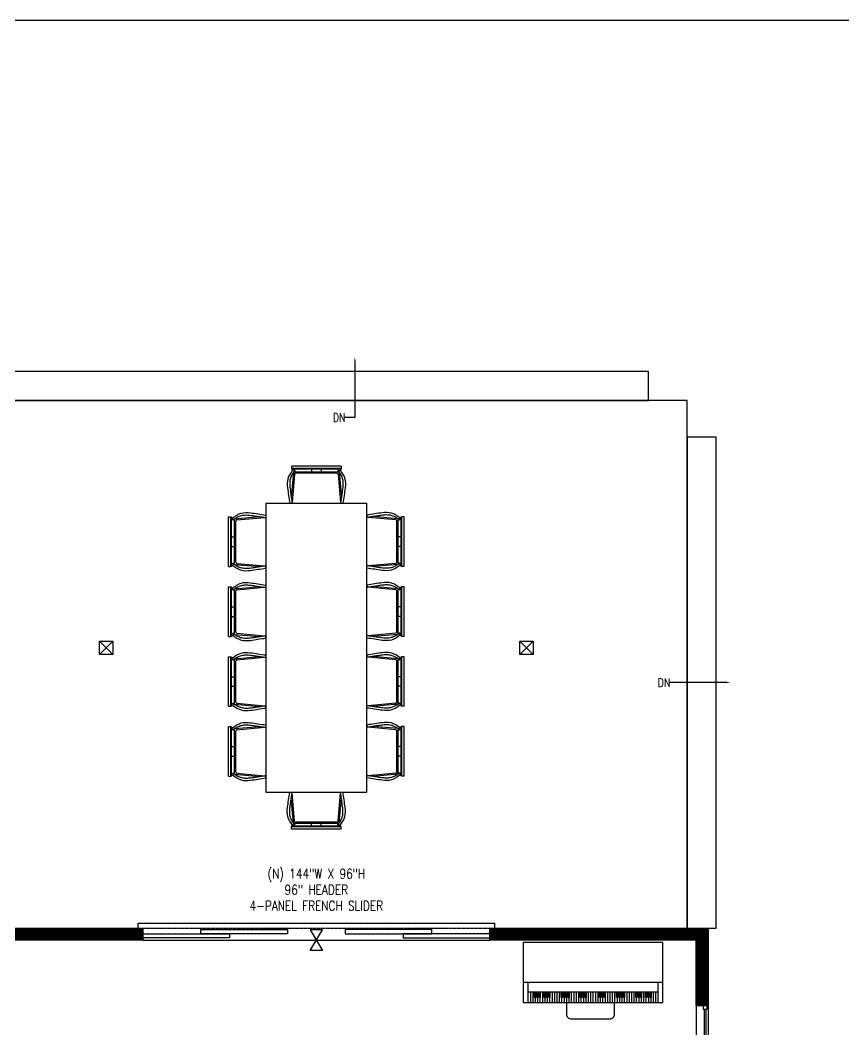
# Model space of a CAD drawing. Header units: inches. Extents: x -1 to 4116, y -71 to 1384.
# Drawn here: x 1203.1 to 1545.1, y 964.3 to 1383.9 of the extents above; entities that cross this region are included whole.
import ezdxf
from ezdxf import colors
from ezdxf.entities.mleader import LeaderData, LeaderLine
from ezdxf.math import Vec2, Vec3

# ---------------------------------------------------------------- set-up
doc = ezdxf.new("R2010")
doc.units = ezdxf.units.IN
doc.header["$MEASUREMENT"] = 0
doc.linetypes.add('HIDDEN2', pattern=[0.1875, 0.125, -0.0625])
for name, color, linetype in [('A-ANNO', 3, 'Continuous'), ('A-ANNO - NEW', 3, 'Continuous'), ('A-CLNG-HEAD', 1, 'HIDDEN2'), ('A-DOOR-NEW', 2, 'Continuous'), ('A-FLOR-SILL', 8, 'Continuous'), ('A-FURN', 8, 'Continuous'), ('A-GLAZ', 1, 'Continuous'), ('A-WALL-HTCH-F', 252, 'Continuous'), ('A-WALL-NEW', 4, 'Continuous')]:
    doc.layers.add(name, color=color, linetype=linetype)
doc.layers.add('A-FLOR-LEVL', color=2, linetype='Continuous', plot=False)
doc.styles.add('ccTXT', font='ROMANS.shx', dxfattribs={"width": 0.8})

# ---------------------------------------------------------------- blocks, each defined once
blk = doc.blocks.new('*U42')
at = {"linetype": 'ByBlock'}
blk.add_lwpolyline([(0, 0), (-36, 0), (-36, -1.75), (0, -1.75)], close=True, dxfattribs=at)
blk = doc.blocks.new('*U44')
at = {"linetype": 'ByBlock'}
blk.add_lwpolyline([(0, 0), (-36, 0), (-36, -1.75), (0, -1.75)], close=True, dxfattribs=at)
blk = doc.blocks.new('*U45')
at = {"linetype": 'ByBlock'}
blk.add_lwpolyline([(0, 0), (-36, 0), (-36, -1.75), (0, -1.75)], close=True, dxfattribs=at)
blk = doc.blocks.new('*U46')
at = {"linetype": 'ByBlock'}
blk.add_lwpolyline([(0, 0), (-36, 0), (-36, -1.75), (0, -1.75)], close=True, dxfattribs=at)
blk = doc.blocks.new('*U24')
at = {"color": 0, "linetype": 'ByBlock'}
for p, q in [((-10.3, 21.5), (10.3, 21.5)), ((-10.3, 21.5), (-10.3, 20.5)), ((10.3, 21.5), (10.3, 20.5)), ((-9.47, 18.97), (-10.39, 8.54)), ((-10.3, 20.5), (10.3, 20.5)), ((-10.3, 20.5), (-9.88, 19.76)), ((-10.16, 20.25), (10.16, 20.25)), ((-9.05, 18.06), (-10.07, 6.39)), ((-9, 19.63), (-9.88, 19.76)), ((-9.45, 19.02), (9.45, 19.02)), ((-9.26, 20.25), (-8.74, 19.02)), ((-8.55, 18.52), (8.55, 18.52)), ((-2, 20.25), (-2, 19.02)), ((2, 20.25), (2, 19.02)), ((9.26, 20.25), (8.74, 19.02)), ((9, 19.63), (9.88, 19.76)), ((9.05, 18.06), (10.07, 6.39)), ((9.47, 18.97), (10.39, 8.54)), ((10.3, 20.5), (9.88, 19.76)), ((-11.03, 6.03), (-10.04, 6.03)), ((-10.85, 2.56), (-10.58, 6.03)), ((-10.34, 2.6), (-10.1, 6.03)), ((11.03, 6.03), (10.04, 6.03)), ((10.34, 2.6), (10.1, 6.03)), ((10.85, 2.56), (10.58, 6.03)), ((-10.85, 2.56), (-11, 0.54)), ((-10.5, 0), (10.5, 0)), ((-10.34, 2.6), (-10.45, 1.04)), ((-9.96, 0.5), (9.96, 0.5)), ((10.34, 2.6), (10.45, 1.04)), ((10.85, 2.56), (11, 0.54))]:
    blk.add_line(p, q, dxfattribs=at)
for centre, start, end in [((-8.55, 18.02), 90, 174.9994), ((8.55, 18.02), 5.0006, 90), ((-10.5, 0.5), 174.9994, 270), ((-9.96, 1), 174.9994, 270), ((9.96, 1), 270, 5.0006), ((10.5, 0.5), 270, 5.0006)]:
    blk.add_arc(centre, 0.5, start, end, dxfattribs=at)
for points in [[(-9.88, 19.76), (-11.84, 16.22), (-11.96, 12.43), (-11.51, 9.29), (-11.03, 6.03)], [(9.88, 19.76), (11.84, 16.22), (11.96, 12.43), (11.51, 9.29), (11.03, 6.03)]]:
    blk.add_spline(points, degree=3, dxfattribs=at)
for points in [[(-9, 19.63), (-9.48, 19.03), (-9.62, 18.71), (-10.13, 17.96), (-10.38, 17.45), (-10.68, 16.66), (-10.78, 16.37), (-10.92, 15.79), (-10.97, 15.49), (-11.04, 14.85), (-11.06, 14.52), (-11.06, 13.51), (-11, 12.81), (-10.83, 11.42), (-10.72, 10.71), (-10.52, 9.4), (-10.42, 8.79), (-10.24, 7.58), (-10.16, 6.98), (-10.06, 6.31), (-10.05, 6.24), (-10.04, 6.03)], [(9, 19.63), (9.48, 19.03), (9.62, 18.71), (10.13, 17.96), (10.38, 17.45), (10.68, 16.66), (10.78, 16.37), (10.92, 15.79), (10.97, 15.49), (11.04, 14.85), (11.06, 14.52), (11.06, 13.51), (11, 12.81), (10.83, 11.42), (10.72, 10.71), (10.52, 9.4), (10.42, 8.79), (10.24, 7.58), (10.16, 6.98), (10.06, 6.31), (10.05, 6.24), (10.04, 6.03)]]:
    blk.add_open_spline(points, degree=3, knots=[0, 0, 0, 0, 0.905145, 0.905145, 2.715436, 2.715436, 3.735061, 3.735061, 4.821492, 4.821492, 5.907923, 5.907923, 8.080785, 8.080785, 10.253647, 10.253647, 12.08192, 12.08192, 13.910193, 13.910193, 14.110326, 14.110326, 14.110326, 14.110326], dxfattribs=at)
blk = doc.blocks.new('*U30')
blk.add_wipeout([(0, 0), (0, -42), (120, -42), (120, 0)])
blk.add_lwpolyline([(0, 0), (0, -42), (120, -42), (120, 0)], close=True)
blk = doc.blocks.new('*U83')
for p, q in [((0, 5), (48, 5)), ((0, 5), (48, 5)), ((0, 2.875), (0, 4.375)), ((0, 4.375), (1.5, 4.375)), ((1.5, 2.875), (1.5, 4.375)), ((46.5, 2.875), (46.5, 4.375)), ((48, 4.375), (46.5, 4.375)), ((48, 2.875), (48, 4.375)), ((0, 2.875), (1.5, 2.875)), ((1.5, 4), (46.5, 4)), ((1.5, 3.25), (46.5, 3.25)), ((48, 2.875), (46.5, 2.875))]:
    blk.add_line(p, q)
at = {"flags": 128}
for points in [[(0, 0), (0, 5), (0, 5), (0, 5)], [(48, 0), (48, 5), (48, 5), (48, 5)]]:
    blk.add_lwpolyline(points, dxfattribs=at)
at = {"layer": 'A-FLOR-SILL'}
blk.add_line((0, 0), (48, 0), dxfattribs=at)
at = {"layer": 'A-GLAZ', "color": 8}
blk.add_line((0, 0), (48, 0), dxfattribs=at)
blk = doc.blocks.new('*U250')
blk.add_lwpolyline([(-8, 0.5), (8, 0.5, 0.414214), (10, 2.5), (10, 14.5, 0.414214), (8, 16.5), (-8, 16.5, 0.414214), (-10, 14.5), (-10, 2.5, 0.414214)], format="xyb", close=True)
blk = doc.blocks.new('Piano-upright')
at = {"color": 0, "linetype": 'ByBlock'}
for p, q in [((29, 8.42), (-29, 8.42)), ((-27, 8.42), (-27, 0)), ((27, 8.42), (27, 0)), ((27, 4.42), (-27, 4.42)), ((-27, 4.42), (-27, 0)), ((-26, 4.42), (-26, 0)), ((-25, 4.42), (-25, 0)), ((-24.25, 2.21), (-24.25, 4.42)), ((-23.75, 2.21), (-23.75, 4.42)), ((-23.25, 2.21), (-23.25, 4.42)), ((-22.75, 2.21), (-22.75, 4.42)), ((-22.25, 2.21), (-22.25, 4.42)), ((-21.75, 2.21), (-21.75, 4.42)), ((-21, 4.42), (-21, 0)), ((-20.25, 2.21), (-20.25, 4.42)), ((-19.75, 2.21), (-19.75, 4.42)), ((-19.25, 2.21), (-19.25, 4.42)), ((-18.75, 2.21), (-18.75, 4.42)), ((-18.25, 2.21), (-18.25, 4.42)), ((-17.75, 2.21), (-17.75, 4.42)), ((-17, 4.42), (-17, 0)), ((-16, 4.42), (-16, 0)), ((-15, 4.42), (-15, 0)), ((-14, 4.42), (-14, 0)), ((-13.25, 2.21), (-13.25, 4.42)), ((-12.75, 2.21), (-12.75, 4.42)), ((-12.25, 2.21), (-12.25, 4.42)), ((-11.75, 2.21), (-11.75, 4.42)), ((-11.25, 2.21), (-11.25, 4.42)), ((-10.75, 2.21), (-10.75, 4.42)), ((-10.25, 2.21), (-10.25, 4.42)), ((-9.75, 2.21), (-9.75, 4.42)), ((-9, 4.42), (-9, 0)), ((-8, 4.42), (-8, 0)), ((-7, 4.42), (-7, 0)), ((-6, 4.42), (-6, 0)), ((-5.25, 2.21), (-5.25, 4.42)), ((-4.75, 2.21), (-4.75, 4.42)), ((-4.25, 2.21), (-4.25, 4.42)), ((-3.75, 2.21), (-3.75, 4.42)), ((-3.25, 2.21), (-3.25, 4.42)), ((-2.75, 2.21), (-2.75, 4.42)), ((-2, 4.42), (-2, 0)), ((-1, 4.42), (-1, 0)), ((0, 4.42), (0, 0)), ((1, 4.42), (1, 0)), ((2, 4.42), (2, 0)), ((2.75, 2.21), (2.75, 4.42)), ((3.25, 2.21), (3.25, 4.42)), ((3.75, 2.21), (3.75, 4.42)), ((4.25, 2.21), (4.25, 4.42)), ((4.75, 2.21), (4.75, 4.42)), ((5.25, 2.21), (5.25, 4.42)), ((6, 4.42), (6, 0)), ((7, 4.42), (7, 0)), ((8, 4.42), (8, 0)), ((9, 4.42), (9, 0)), ((9.75, 2.21), (9.75, 4.42)), ((10.25, 2.21), (10.25, 4.42)), ((10.75, 2.21), (10.75, 4.42)), ((11.25, 2.21), (11.25, 4.42)), ((11.75, 2.21), (11.75, 4.42)), ((12.25, 2.21), (12.25, 4.42)), ((12.75, 2.21), (12.75, 4.42)), ((13.25, 2.21), (13.25, 4.42)), ((14, 4.42), (14, 0)), ((15, 4.42), (15, 0)), ((16, 4.42), (16, 0)), ((17, 4.42), (17, 0)), ((17.75, 2.21), (17.75, 4.42)), ((18.25, 2.21), (18.25, 4.42)), ((18.75, 2.21), (18.75, 4.42)), ((19.25, 2.21), (19.25, 4.42)), ((19.75, 2.21), (19.75, 4.42)), ((20.25, 2.21), (20.25, 4.42)), ((21, 4.42), (21, 0)), ((21.75, 2.21), (21.75, 4.42)), ((22.25, 2.21), (22.25, 4.42)), ((22.75, 2.21), (22.75, 4.42)), ((23.25, 2.21), (23.25, 4.42)), ((23.75, 2.21), (23.75, 4.42)), ((24.25, 2.21), (24.25, 4.42)), ((25, 4.42), (25, 0)), ((26, 4.42), (26, 0)), ((-24.25, 2.21), (-23.75, 2.21)), ((-24, 2.21), (-24, 0)), ((-23.25, 2.21), (-22.75, 2.21)), ((-23, 2.21), (-23, 0)), ((-22.25, 2.21), (-21.75, 2.21)), ((-22, 2.21), (-22, 0)), ((-20.25, 2.21), (-19.75, 2.21)), ((-20, 2.21), (-20, 0)), ((-19.25, 2.21), (-18.75, 2.21)), ((-19, 2.21), (-19, 0)), ((-18.25, 2.21), (-17.75, 2.21)), ((-18, 2.21), (-18, 0)), ((-13.25, 2.21), (-12.75, 2.21)), ((-13, 2.21), (-13, 0)), ((-12.25, 2.21), (-11.75, 2.21)), ((-12, 2.21), (-12, 0)), ((-11.25, 2.21), (-10.75, 2.21)), ((-11, 2.21), (-11, 0)), ((-10.25, 2.21), (-9.75, 2.21)), ((-10, 2.21), (-10, 0)), ((-5.25, 2.21), (-4.75, 2.21)), ((-5, 2.21), (-5, 0)), ((-4.25, 2.21), (-3.75, 2.21)), ((-4, 2.21), (-4, 0)), ((-3.25, 2.21), (-2.75, 2.21)), ((-3, 2.21), (-3, 0)), ((3.25, 2.21), (2.75, 2.21)), ((3, 2.21), (3, 0)), ((4.25, 2.21), (3.75, 2.21)), ((4, 2.21), (4, 0)), ((5.25, 2.21), (4.75, 2.21)), ((5, 2.21), (5, 0)), ((10.25, 2.21), (9.75, 2.21)), ((10, 2.21), (10, 0)), ((11.25, 2.21), (10.75, 2.21)), ((11, 2.21), (11, 0)), ((12.25, 2.21), (11.75, 2.21)), ((12, 2.21), (12, 0)), ((13.25, 2.21), (12.75, 2.21)), ((13, 2.21), (13, 0)), ((18.25, 2.21), (17.75, 2.21)), ((18, 2.21), (18, 0)), ((19.25, 2.21), (18.75, 2.21)), ((19, 2.21), (19, 0)), ((20.25, 2.21), (19.75, 2.21)), ((20, 2.21), (20, 0)), ((22.25, 2.21), (21.75, 2.21)), ((22, 2.21), (22, 0)), ((23.25, 2.21), (22.75, 2.21)), ((23, 2.21), (23, 0)), ((24.25, 2.21), (23.75, 2.21)), ((24, 2.21), (24, 0))]:
    blk.add_line(p, q, dxfattribs=at)
blk.add_lwpolyline([(-29, 25), (-29, 0), (29, 0), (29, 25)], close=True, dxfattribs=at)
blk = doc.blocks.new('*U288')
at = {"layer": 'A-FLOR-SILL'}
blk.add_line((-72, 0), (72, 0), dxfattribs=at)
blk.add_lwpolyline([(-2.51, 4.32), (2.51, -4.32), (-2.51, -4.32), (2.51, 4.32)], close=True, dxfattribs=at)

msp = doc.modelspace()

# ---------------------------------------------------------------- hatches: boundary and pattern name
at = {"layer": 'A-WALL-HTCH-F'}
h = msp.add_hatch(dxfattribs=at)
h.set_pattern_fill('ANSI31', color=256)
h.set_pattern_definition([(45, (344.39756, 69.81976), (-0.088388348, 0.088388348), [])])
h.paths.add_polyline_path([(868.06377117, 1221.86544828), (844.06377117, 1221.86544828), (844.06377117, 1197.86544828), (868.06377117, 1197.86544828)])
h.paths.add_polyline_path([(864.56377117, 1201.36544828), (847.56377117, 1201.36544828), (847.56377117, 1218.36544828), (864.56377117, 1218.36544828)], flags=16)
h.paths.add_polyline_path([(1028.06377117, 1221.86544828), (1004.06377117, 1221.86544828), (1004.06377117, 1197.86544828), (1028.06377117, 1197.86544828)])
h.paths.add_polyline_path([(1007.56377117, 1218.36544828), (1024.56377117, 1218.36544828), (1024.56377117, 1201.36544828), (1007.56377117, 1201.36544828)], flags=16)
h.paths.add_polyline_path([(1188.06377117, 1221.86544828), (1164.06377117, 1221.86544828), (1164.06377117, 1197.86544828), (1188.06377117, 1197.86544828)])
h.paths.add_polyline_path([(1167.56377117, 1218.36544828), (1184.56377117, 1218.36544828), (1184.56377117, 1201.36544828), (1167.56377117, 1201.36544828)], flags=16)
h.paths.add_polyline_path([(1044.06377117, 273.86544828), (1020.06377117, 273.86544828), (1020.06377117, 249.86544828), (1044.06377117, 249.86544828)])
h.paths.add_polyline_path([(1040.56377117, 253.36544828), (1023.56377117, 253.36544828), (1023.56377117, 270.36544828), (1040.56377117, 270.36544828)], flags=16)
h.paths.add_polyline_path([(1163.31377117, 273.86544828), (1152.06377117, 273.86544828), (1152.06377117, 249.86544828), (1163.31377117, 249.86544828), (1163.31377117, 253.36544828), (1155.56377117, 253.36544828), (1155.56377117, 270.36544828), (1163.31377117, 270.36544828)])
h.paths.add_polyline_path([(856.06377117, 326.11544828), (836.31377117, 326.11544828), (836.31377117, 350.07893897), (831.31377117, 350.07893897), (831.31377117, 321.11544828), (856.06377117, 321.11544828)])
h.paths.add_polyline_path([(908.06377117, 326.11544828), (904.06377117, 326.11544828), (904.06377117, 321.11544828), (908.06377117, 321.11544828)])
h.paths.add_polyline_path([(960.06377117, 326.11544828), (956.06377117, 326.11544828), (956.06377117, 321.11544828), (960.06377117, 321.11544828)])
h.paths.add_polyline_path([(836.31377117, 460.1519576), (831.31377117, 460.1519576), (831.31377117, 374.07893897), (836.31377117, 374.07893897)])
h.paths.add_polyline_path([(1212.56377117, 504.36544828), (1167.56377117, 504.36544828), (1167.56377117, 504.86544828), (1164.06377117, 504.86544828), (1164.06377117, 501.36544828), (1166.06377117, 501.36544828), (1166.06377117, 503.63852295), (1167.56377117, 503.63852295), (1167.56377117, 501.36544828), (1204.56377117, 501.36544828), (1204.56377117, 500.86544828), (1208.06377117, 500.86544828), (1208.06377117, 501.36544828), (1212.56377117, 501.36544828)], flags=17)
h.paths.add_polyline_path([(1212.56377117, 504.86544828), (1204.56377117, 504.86544828), (1186.06377117, 504.86544828), (1186.06377117, 504.36544828), (1212.56377117, 504.36544828)], flags=16)
edge = h.paths.add_edge_path(flags=17)
edge.add_line((1212.56488726, 505.11544828), (1186.06377117, 505.11544828))
edge.add_line((1186.06377117, 505.11544828), (1186.06377117, 504.86544828))
edge.add_line((1186.06377117, 504.86544828), (1204.56377117, 504.86544828))
edge.add_line((1204.56377117, 504.86544828), (1212.56377117, 504.86544828))
edge.add_arc((1240.56377117, 504.86544828), 28, 179.4884237428, 180, ccw=False)
h.paths.add_polyline_path([(1172.56377117, 681.86544828), (1167.56377117, 681.86544828), (1167.56377117, 704.36544828), (1172.56377117, 704.36544828)], flags=16)
h.paths.add_polyline_path([(1208.06377117, 500.86544828), (1204.56377117, 500.86544828), (1204.56377117, 500.11544828), (1208.06377117, 500.11544828)], flags=17)
h.paths.add_polyline_path([(1172.81377117, 495.86544828), (1172.06377117, 495.86544828), (1172.06377117, 486.86544828), (1172.81377117, 486.86544828)], flags=17)
h.paths.add_polyline_path([(1172.81377117, 500.11544828), (1204.56377117, 500.11544828), (1204.56377117, 500.86544828), (1172.06377117, 500.86544828), (1172.06377117, 495.86544828), (1172.81377117, 495.86544828)], flags=16)
h.paths.add_polyline_path([(1172.06377117, 486.86544828), (1167.56377117, 486.86544828), (1167.56377117, 478.86544828), (1172.06377117, 478.86544828)], flags=17)
h.paths.add_polyline_path([(1172.81377117, 486.86544828), (1172.06377117, 486.86544828), (1172.06377117, 482.86544828), (1172.81377117, 482.86544828)], flags=17)
h.paths.add_polyline_path([(1172.81377117, 482.86544828), (1172.06377117, 482.86544828), (1172.06377117, 478.86544828), (1172.81377117, 478.86544828)], flags=17)
h.paths.add_polyline_path([(1167.56377117, 501.36544828), (1166.06377117, 501.36544828), (1166.06377117, 478.86544828), (1167.56377117, 478.86544828)], flags=17)
h.paths.add_polyline_path([(1166.06377117, 486.86544828), (1164.06377117, 486.86544828), (1164.06377117, 478.86544828), (1166.06377117, 478.86544828)], flags=17)
h.paths.add_polyline_path([(1164.06377117, 504.36544828), (1163.31377117, 504.36544828), (1163.31377117, 478.86544828), (1164.06377117, 478.86544828)], flags=17)
h.paths.add_polyline_path([(1166.06377117, 495.86544828), (1164.06377117, 495.86544828), (1164.06377117, 486.86544828), (1166.06377117, 486.86544828)], flags=17)
h.paths.add_polyline_path([(1166.06377117, 501.36544828), (1164.06377117, 501.36544828), (1164.06377117, 495.86544828), (1166.06377117, 495.86544828)], flags=17)
h.paths.add_polyline_path([(1172.06377117, 500.86544828), (1204.56377117, 500.86544828), (1204.56377117, 501.36544828), (1167.56377117, 501.36544828), (1167.56377117, 495.86544828), (1172.06377117, 495.86544828)], flags=17)
h.paths.add_polyline_path([(1172.06377117, 495.86544828), (1167.56377117, 495.86544828), (1167.56377117, 486.86544828), (1172.06377117, 486.86544828)], flags=17)
h.paths.add_polyline_path([(1167.56377117, 503.63852295), (1166.06377117, 503.63852295), (1166.06377117, 501.36544828), (1167.56377117, 501.36544828)], flags=16)
h.paths.add_polyline_path([(1168.31377117, 554.11544828), (1190.31377117, 554.11544828), (1190.31377117, 580.36544828), (1185.31377117, 580.36544828), (1185.31377117, 559.11544828), (1163.31377117, 559.11544828), (1163.31377117, 506.36544828), (1164.06377117, 506.36544828), (1164.06377117, 504.86544828), (1175.06377117, 504.86544828), (1175.06377117, 505.11544828), (1168.31377117, 505.11544828)], flags=17)
h.paths.add_polyline_path([(1164.06377117, 504.86544828), (1164.06377117, 506.36544828), (1163.31377117, 506.36544828), (1163.31377117, 504.36544828), (1164.06377117, 504.36544828)], flags=17)
h.paths.add_polyline_path([(1175.06377117, 504.86544828), (1167.56377117, 504.86544828), (1167.56377117, 504.36544828), (1175.06377117, 504.36544828)], flags=16)
h.paths.add_polyline_path([(1186.06377117, 504.86544828), (1175.06377117, 504.86544828), (1175.06377117, 504.36544828), (1186.06377117, 504.36544828)], flags=16)
h.paths.add_polyline_path([(1186.06377117, 505.11544828), (1175.06377117, 505.11544828), (1175.06377117, 504.86544828), (1186.06377117, 504.86544828)], flags=16)
h.paths.add_polyline_path([(1168.31377117, 418.1169859), (1168.31377117, 444.36544828), (1172.81914228, 444.36544828), (1172.81914228, 423.11544828), (1209.06377117, 423.11544828), (1209.06377117, 418.1169859)])
h.paths.add_polyline_path([(1253.06914228, 423.1169859), (1241.06377117, 423.1169859), (1241.06377117, 418.11544828), (1253.06914228, 418.11544828)])
h.paths.add_polyline_path([(1244.31377117, 398.11544828), (1249.31377117, 398.11544828), (1249.31377117, 394.1169859), (1288.81377117, 394.1169859), (1288.81377117, 398.11544828), (1293.81913633, 398.11536314), (1293.82618755, 360.6163898), (1288.8191421, 360.6163898), (1288.8191421, 389.1169859), (1244.31377117, 389.1169859)])
h.paths.add_polyline_path([(1288.81914228, 436.11544828), (1288.81914228, 423.1169859), (1285.06914228, 423.1169859), (1285.06914228, 418.1169859), (1288.81377117, 418.1169859), (1288.81377117, 403.11544828), (1293.81914228, 403.11544816), (1293.81914109, 436.11544828)])
h.paths.add_polyline_path([(1288.81914228, 441.11544828), (1288.81914228, 445.61544828), (1293.81377117, 445.61544828), (1293.81377117, 441.11544828)])
h.paths.add_polyline_path([(1336.31377117, 441.11544828), (1368.31377117, 441.11544828), (1368.31377117, 436.11544828), (1365.81377117, 436.11544828), (1365.81377117, 398.11544828), (1357.31377117, 398.11544828), (1357.31377117, 403.11544828), (1360.81377117, 403.11544828), (1360.81377117, 436.11544828), (1336.31377117, 436.11544828)])
h.paths.add_polyline_path([(1168.31377099, 325.11792741), (1288.8191421, 325.11792741), (1288.8191421, 328.6163898), (1293.81795388, 328.61630476), (1293.81795388, 319.11792741), (1168.31377099, 319.11792741)])
h.paths.add_polyline_path([(1483.81377117, 460.36544828), (1488.81377117, 460.36544828), (1488.81377117, 470.61544828), (1483.81377117, 470.61544828)])
h.paths.add_polyline_path([(1483.81377117, 561.61544828), (1488.81377117, 561.61544828), (1488.81377117, 603.61544828), (1483.81377117, 603.61544828), (1483.81377117, 577.11544828), (1315.81377117, 577.11544828), (1315.81377117, 677.61544828), (1310.81377117, 677.61544828), (1310.81377117, 571.11544828), (1307.56377117, 571.11544828), (1307.56377117, 566.11544828), (1315.81377117, 566.11544828), (1315.81377117, 572.11544828), (1483.81377117, 572.11544828), (1483.81377117, 561.61544828), (1488.81377117, 561.61544828)])
h.paths.add_polyline_path([(1308.81377116, 682.61544828), (1308.81377116, 708.61544828), (1370.56377117, 708.61544828), (1370.56377117, 707.36544828), (1339.56377117, 707.36544828), (1339.56377117, 704.86544828), (1370.56377117, 704.86544828), (1370.56377117, 703.61544828), (1315.81377117, 703.61544828), (1315.81377117, 682.61544828), (1311.56377117, 682.61544828), (1311.56377117, 702.11544828), (1311.56377117, 682.61544828)])
h.paths.add_polyline_path([(1483.81377117, 734.36544828), (1483.81377117, 708.61544828), (1429.06377117, 708.61544828), (1429.06377117, 707.36544828), (1459.31377117, 707.36544828), (1459.31377117, 704.86544828), (1429.06377117, 704.86544828), (1429.06377117, 703.61544828), (1483.81377117, 703.61544828), (1483.81377117, 681.86544828), (1488.81377117, 681.86544828), (1488.81377117, 734.36544828)])
h.paths.add_polyline_path([(1483.81377117, 830.36544828), (1483.81377117, 782.36544828), (1488.81377117, 782.36544828), (1488.81377117, 811.61544828), (1506.81377117, 811.61544828), (1506.81377117, 897.11544828), (1488.81377117, 897.11544828), (1488.81377117, 926.36544828), (1483.81377117, 926.36544828), (1483.81377117, 878.36544828), (1488.06377117, 878.36544828), (1488.06377117, 892.86544828), (1502.56377117, 892.86544828), (1502.56377117, 815.86544828), (1488.06377117, 815.86544828), (1488.06377117, 830.36544828)])
h.paths.add_polyline_path([(1398.06377117, 1001.61544828), (1398.06377117, 1006.61544828), (1488.81377117, 1006.61544828), (1488.81377117, 974.36544828), (1483.81377117, 974.36544828), (1483.81377117, 1001.61544828), (1414.06377117, 1001.61544828)])
h.paths.add_polyline_path([(1172.06377117, 1006.61544828), (1254.06377117, 1006.61544828), (1254.06377117, 1001.61544828), (1172.06377117, 1001.61544828)])
h.paths.add_polyline_path([(1012.06377117, 1006.61544828), (1028.06377117, 1006.61544828), (1028.06377117, 1001.61544828), (1012.06377117, 1001.61544828)])
h.paths.add_polyline_path([(868.06377117, 1006.61544828), (868.06377117, 1001.61544828), (836.31377117, 1001.61544828), (836.31377117, 915.86544828), (831.31377117, 915.86544828), (831.31377117, 1006.61544828)])
h.paths.add_polyline_path([(831.31377117, 879.86544828), (836.31377117, 879.86544828), (836.31377117, 804.36544828), (831.31377117, 804.36544828)])
h.paths.add_polyline_path([(831.31377117, 768.36544828), (831.31377117, 671.36544828), (836.31377117, 671.36544828), (836.31377117, 677.61544828), (867.56377117, 677.61544828), (867.56377117, 678.86544828), (835.31377117, 678.86544828), (835.31377117, 681.36544828), (867.56377117, 681.36544828), (867.56377117, 682.61544828), (836.31377117, 682.61544828), (836.31377117, 768.36544828)])
h.paths.add_polyline_path([(899.56377117, 682.61544828), (976.06377117, 682.61544828), (976.06377117, 677.61544828), (976.31377117, 677.61544828), (976.31377117, 647.36544828), (971.31377117, 647.36544828), (971.31377117, 677.61544828), (899.56377117, 677.61544828)])
h.paths.add_polyline_path([(1027.81377117, 508.11544828), (1027.81377117, 443.11544828), (1032.81377117, 443.11544828), (1032.81377117, 669.11544828), (1038.81377117, 669.11544828), (1038.81377117, 677.61544828), (1034.56377117, 677.61544828), (1034.56377117, 673.36544828), (1032.06377117, 673.36544828), (1032.06377117, 677.61544828), (1027.81377117, 677.61544828), (1027.81377117, 577.11544828), (976.31377117, 577.11544828), (976.31377117, 605.36544828), (971.31377117, 605.36544828), (971.31377117, 577.11544828), (836.31377117, 577.11544828), (836.31377117, 639.36544828), (831.31377117, 639.36544828), (831.31377117, 560.61544828), (836.31377117, 560.61544828), (836.31377117, 572.11544828), (911.31377117, 572.11544828), (911.31377117, 544.11544828), (912.56377117, 544.11544828), (912.56377117, 573.11544828), (915.06377117, 573.11544828), (915.06377117, 544.11544828), (916.31377117, 544.11544828), (916.31377117, 572.11544828), (958.31377117, 572.11544828), (958.31377117, 513.11544828), (955.06377117, 513.11544828), (955.06377117, 508.11544828), (966.56377117, 508.11544828), (966.56377117, 513.11544828), (963.31377117, 513.11544828), (963.31377117, 572.11544828), (1027.81377117, 572.11544828), (1027.81377117, 513.11544828), (996.56377117, 513.11544828), (996.56377117, 508.11544828)])
h.paths.add_polyline_path([(916.31377117, 513.11544828), (925.06377117, 513.11544828), (925.06377117, 508.11544828), (836.31377117, 508.11544828), (836.31377117, 484.1519576), (831.31377117, 484.1519576), (831.31377117, 524.61544828), (836.31377117, 524.61544828), (836.31377117, 513.11544828), (911.31377117, 513.11544828), (911.31377117, 516.11544828), (916.31377117, 516.11544828)], flags=17)
h.paths.add_polyline_path([(1027.81377117, 326.11544828), (1027.81377117, 345.86544828), (1032.81377117, 345.86544828), (1032.81377117, 350.11544828), (1074.06377117, 350.11544828), (1074.06377117, 345.11544828), (1032.81377117, 345.11544828), (1032.81377117, 321.11544828), (1008.06377117, 321.11544828), (1008.06377117, 326.11544828)])
h.paths.add_polyline_path([(1122.06377117, 350.11544828), (1163.31377117, 350.11544828), (1163.31377117, 345.11544828), (1122.06377117, 345.11544828)])
h.paths.add_polyline_path([(1032.81377117, 682.61544828), (1032.81377117, 708.61544828), (1019.31377117, 708.61544828), (1019.31377117, 682.61544828), (1023.56377117, 682.61544828), (1023.56377117, 703.61544828), (1028.56377117, 703.61544828), (1028.56377117, 682.61544828)])
h.paths.add_polyline_path([(1027.81377119, 383.11544828), (1032.81377117, 383.11544828), (1032.81377117, 353.36544828), (1027.81377119, 353.36544828)])
h.paths.add_polyline_path([(1164.06377117, 673.36544828), (1161.56377117, 673.36544828), (1161.56377117, 678.36544828), (1164.06377117, 678.36544828)], flags=16)
edge = h.paths.add_edge_path()
edge.add_line((1293.81377117, 505.11544828), (1272.81377117, 505.11544828))
edge.add_line((1272.81377117, 505.11544828), (1272.81377117, 511.61544828))
edge.add_line((1272.81377117, 511.61544828), (1267.81377117, 511.61544828))
edge.add_line((1267.81377117, 511.61544828), (1267.81377117, 505.11544828))
edge.add_line((1267.81377117, 505.11544828), (1244.31377117, 505.11544828))
edge.add_line((1244.31377117, 505.11544828), (1244.31377117, 566.11544828))
edge.add_line((1244.31377117, 566.11544828), (1267.81377117, 566.11544828))
edge.add_line((1267.81377117, 566.11544828), (1267.81377117, 559.61544828))
edge.add_line((1267.81377117, 559.61544828), (1272.81377117, 559.61544828))
edge.add_line((1272.81377117, 559.61544828), (1272.81377117, 566.11544828))
edge.add_line((1272.81377117, 566.11544828), (1277.56377117, 566.11544828))
edge.add_line((1277.56377117, 566.11544828), (1277.56377117, 571.11544828))
edge.add_line((1277.56377117, 571.11544828), (1244.31377117, 571.11544828))
edge.add_line((1244.31377117, 571.11544828), (1244.31377117, 677.61544828))
edge.add_line((1244.31377117, 677.61544828), (1243.06377117, 677.61544828))
edge.add_line((1243.06377117, 677.61544828), (1243.06377117, 682.61544828))
edge.add_line((1243.06377117, 682.61544828), (1176.81377117, 682.61544828))
edge.add_line((1176.81377117, 682.61544828), (1176.81377117, 708.61544828))
edge.add_line((1176.81377117, 708.61544828), (1163.31377117, 708.61544828))
edge.add_line((1163.31377117, 708.61544828), (1163.31377117, 682.61544828))
edge.add_line((1163.31377117, 682.61544828), (1157.31377117, 682.61544828))
edge.add_line((1157.31377117, 682.61544828), (1157.31377117, 669.11544828))
edge.add_line((1157.31377117, 669.11544828), (1163.31377117, 669.11544828))
edge.add_line((1163.31377117, 669.11544828), (1163.31377117, 665.86544828))
edge.add_line((1163.31377117, 665.86544828), (1168.31377117, 665.86544828))
edge.add_line((1168.31377117, 665.86544828), (1168.31377117, 677.61544828))
edge.add_line((1168.31377117, 677.61544828), (1239.31377117, 677.61544828))
edge.add_line((1239.31377117, 677.61544828), (1239.31377117, 618.61544828))
edge.add_line((1239.31377117, 618.61544828), (1190.31377117, 618.61544828))
edge.add_line((1190.31377117, 618.61544828), (1190.31377117, 628.61544828))
edge.add_line((1190.31377117, 628.61544828), (1168.31377117, 628.61544828))
edge.add_line((1168.31377117, 628.61544828), (1168.31377117, 635.86544828))
edge.add_line((1168.31377117, 635.86544828), (1163.31377117, 635.86544828))
edge.add_line((1163.31377117, 635.86544828), (1163.31377117, 623.61544828))
edge.add_line((1163.31377117, 623.61544828), (1185.31377117, 623.61544828))
edge.add_line((1185.31377117, 623.61544828), (1185.31377117, 610.36544828))
edge.add_line((1185.31377117, 610.36544828), (1190.31377117, 610.36544828))
edge.add_line((1190.31377117, 610.36544828), (1190.31377117, 613.61544828))
edge.add_line((1190.31377117, 613.61544828), (1239.31377117, 613.61544828))
edge.add_line((1239.31377117, 613.61544828), (1239.31377117, 505.11544828))
edge.add_line((1239.31377117, 505.11544828), (1212.56488726, 505.11544828))
edge.add_arc((1240.56377117, 504.86544828), 28.00000001, 179.4884237429, 179.9999999999)
edge.add_line((1212.56377117, 504.86544828), (1212.56377117, 501.36544828))
edge.add_line((1212.56377117, 501.36544828), (1208.06377117, 501.36544828))
edge.add_line((1208.06377117, 501.36544828), (1208.06377117, 500.11544828))
edge.add_line((1208.06377117, 500.11544828), (1288.81377117, 500.11544828))
edge.add_line((1288.81377117, 500.11544828), (1288.81377117, 477.61544828))
edge.add_line((1288.81377117, 477.61544828), (1293.81377117, 477.61544828))
edge.add_line((1293.81377117, 477.61544828), (1293.81377117, 505.11544828))

# ---------------------------------------------------------------- linework, layer by layer
at = {"layer": 'A-CLNG-HEAD'}
for p, q in [((1254.06377117, 1006.61544828, 0.27330226), (1398.06377117, 1006.61544828, 0.27330226)), ((1254.06377117, 1001.61544828, 0.27330226), (1398.06377117, 1001.61544828, 0.27330226))]:
    msp.add_line(p, q, dxfattribs=at)
at = {"layer": 'A-FLOR-LEVL', "color": 2, "elevation": 0.27330226}
for points in [[(856.06377117, 1225.86544828), (1464.06377117, 1225.86544828), (1464.06377117, 1237.86544828), (856.06377117, 1237.86544828)], [(1480.06377117, 1006.61544828), (1492.06377117, 1006.61544828), (1492.06377117, 1210.61544828), (1480.06377117, 1210.61544828)]]:
    msp.add_lwpolyline(points, close=True, dxfattribs=at)
msp.add_lwpolyline([(1480.06377117, 1006.61544828), (1480.06377117, 1225.86544828), (840.06377117, 1225.86544828), (840.06377117, 1006.61544828)], dxfattribs=at)
at = {"layer": 'A-FLOR-LEVL', "elevation": 0.27330226}
msp.add_lwpolyline([(1252.06377117, 1006.61544828), (1252.06377117, 1008.61544828), (1400.06377117, 1008.61544828), (1400.06377117, 1006.61544828)], dxfattribs=at)
at = {"layer": 'A-WALL-NEW'}
for p, q in [((1236.06377117, 1125.86544828, 0.27330226), (1241.56377117, 1120.36544828, 0.27330226)), ((1236.06377117, 1120.36544828, 0.27330226), (1241.56377117, 1125.86544828, 0.27330226)), ((1410.56377117, 1125.86544828, 0.27330226), (1416.06377117, 1120.36544828, 0.27330226)), ((1410.56377117, 1120.36544828, 0.27330226), (1416.06377117, 1125.86544828, 0.27330226))]:
    msp.add_line(p, q, dxfattribs=at)
at = {"layer": 'A-WALL-NEW', "elevation": 0.27330226}
for points in [[(1236.06377117, 1125.86544828), (1241.56377117, 1125.86544828), (1241.56377117, 1120.36544828), (1236.06377117, 1120.36544828)], [(1410.56377117, 1125.86544828), (1416.06377117, 1125.86544828), (1416.06377117, 1120.36544828), (1410.56377117, 1120.36544828)], [(1172.06377117, 1006.61544828), (1254.06377117, 1006.61544828), (1254.06377117, 1001.61544828), (1172.06377117, 1001.61544828)], [(1398.06377117, 1001.61544828), (1398.06377117, 1006.61544828), (1488.81377117, 1006.61544828), (1488.81377117, 974.36544828), (1483.81377117, 974.36544828), (1483.81377117, 1001.61544828), (1398.06377117, 1001.61544828)]]:
    msp.add_lwpolyline(points, close=True, dxfattribs=at)

# ---------------------------------------------------------------- block references
at = {"layer": 'A-DOOR-NEW', "xscale": -1}
for name, p in [('*U45', (1254.06377117, 1004.24044828, 0.27330226)), ('*U46', (1278.06377117, 1005.99044828, 0.27330226))]:
    msp.add_blockref(name, p, dxfattribs=at)
at = {"layer": 'A-DOOR-NEW'}
for name, p in [('*U44', (1374.06377117, 1005.99044828, 0.27330226)), ('*U42', (1398.06377117, 1004.24044828, 0.27330226))]:
    msp.add_blockref(name, p, dxfattribs=at)
at = {"layer": 'A-FLOR-SILL'}
msp.add_blockref('*U288', (1326.06377117, 1001.61544828, 0.27330226), dxfattribs=at)
at = {"layer": 'A-FURN', "xscale": -1}
msp.add_blockref('*U24', (1326.06377117, 1177.08178287, 0.27330226), dxfattribs=at)
at = {"layer": 'A-FURN'}
for p, rotation in [((1311.09743658, 1167.21464301, 0.27330226), 90.00000000000001), ((1311.1035015, 1138.14623535, 0.27330226), 90.00000000000001), ((1311.10956642, 1109.0778277, 0.27330226), 90.00000000000001), ((1311.11563134, 1080.00942005, 0.27330226), 90.00000000000001), ((1326.06377117, 1069.1491137, 0.27330226), 180)]:
    msp.add_blockref('*U24', p, dxfattribs=dict(at, rotation=rotation))
at = {"layer": 'A-FURN', "xscale": -1, "rotation": 270}
for p in [(1341.03010575, 1167.21464301, 0.27330226), (1341.02404083, 1138.14623535, 0.27330226), (1341.01797591, 1109.0778277, 0.27330226), (1341.01191099, 1080.00942005, 0.27330226)]:
    msp.add_blockref('*U24', p, dxfattribs=at)
at = {"layer": 'A-FURN'}
msp.add_blockref('*U250', (1439.93877117, 968.36514071, 0.27330226), dxfattribs=at)
at = {"layer": 'A-GLAZ', "rotation": 270}
msp.add_blockref('*U83', (1483.81377117, 974.36544828, 0.27330226), dxfattribs=at)

# ---------------------------------------------------------------- texts
at = {"layer": 'A-ANNO - NEW', "color": 1, "insert": (1326.06377117, 1013.86544828, 0.27330226), "char_height": 4, "width": 77.0607469528, "attachment_point": 8, "style": 'ccTXT'}
msp.add_mtext('(N) 144"W X 96"H \\P96" HEADER \\P4-PANEL FRENCH SLIDER', dxfattribs=at)

# ---------------------------------------------------------------- leaders
at = {"layer": 'A-ANNO'}
ml = msp.add_multileader_mtext('Standard', dxfattribs=at)
ml.set_content('DN', color=256, style='ccTXT')
ml.set_leader_properties()
ml.build(insert=Vec2(0, 0))
ml.multileader.update_dxf_attribs({"dogleg_length": 0.36, "arrow_head_size": 1.5})
ctx = ml.context
ctx.base_point, ctx.char_height, ctx.arrow_head_size, ctx.landing_gap_size, ctx.plane_origin = Vec3(1332.90366374, 1218.77566618, 0.27330226), 3.5, 1.5, 0.09, Vec3(1342.06377117, 1240.77566618, 0.27330226)
notes = []
notes.append((ctx, [(0, (1, 1, 0), (1342.06377117, 1218.77566618, 0.27330226), (-1, 0), 4.31344076, [(0, [(1342.06377117, 1243.86544828, 0.27330226)], 0, [])])]))
ctx.mtext.insert, ctx.mtext.flow_direction = Vec3(1332.99366374, 1220.52566618, 0.27330226), 5
ml = msp.add_multileader_mtext('Standard', dxfattribs=at)
ml.set_content('DN', color=256, style='ccTXT')
ml.set_leader_properties()
ml.build(insert=Vec2(0, 0))
ml.multileader.update_dxf_attribs({"dogleg_length": 0.36, "arrow_head_size": 1.5})
ctx = ml.context
ctx.base_point, ctx.char_height, ctx.arrow_head_size, ctx.landing_gap_size, ctx.plane_origin = Vec3(1467.7673224, 1108.61544828, 0.27330226), 3.5, 1.5, 0.09, Vec3(1494.97398907, 1108.61544828, 0.27330226)
notes.append((ctx, [(0, (1, 1, 0), (1472.97398907, 1108.61544828, 0.27330226), (-1, 0), 0.36, [(0, [(1498.06377117, 1108.61544828, 0.27330226)], 0, [])])]))
ctx.mtext.insert, ctx.mtext.flow_direction = Vec3(1467.8573224, 1110.36544828, 0.27330226), 5
for ctx, leaders in notes:
    for number, flags, end, landing, length, lines in leaders:
        leader = LeaderData()
        leader.index, (leader.has_last_leader_line, leader.has_dogleg_vector, leader.attachment_direction) = number, flags
        leader.last_leader_point, leader.dogleg_vector, leader.dogleg_length = Vec3(end), Vec3(landing), length
        for number, points, colour, breaks in lines:
            line = LeaderLine()
            line.index, line.vertices, line.color, line.breaks = number, Vec3.list(points), colors.encode_raw_color(colour), breaks
            leader.lines.append(line)
        ctx.leaders.append(leader)

# ---------------------------------------------------------------- next in the draw order: block references
at = {"layer": 'A-FURN', "rotation": 89.99999999999997}
msp.add_blockref('*U30', (1305.06377117, 1063.11544828, 0.27330226), dxfattribs=at)

# ---------------------------------------------------------------- next in the draw order: wipeouts: each hides what was drawn before it
at = {"color": 6}
msp.add_wipeout([(1411.93877117, 988.11544828), (1469.93877117, 988.11544828), (1469.93877117, 975.61544828), (1411.93877117, 975.61544828)], dxfattribs=at).translate(0, 0, 0.27330226)

# ---------------------------------------------------------------- next in the draw order: linework, layer by layer
msp.add_lwpolyline([(287.3241951, 1383.90308289), (2201.66841261, 1383.90308289), (2201.66841261, -71.21787006), (287.3241951, -71.21787006)], close=True)

# ---------------------------------------------------------------- next in the draw order: block references
at = {"layer": 'A-FURN'}
msp.add_blockref('Piano-upright', (1440.93877117, 975.61544828, 0.27330226), dxfattribs=at)

doc.saveas('drawing.dxf')
